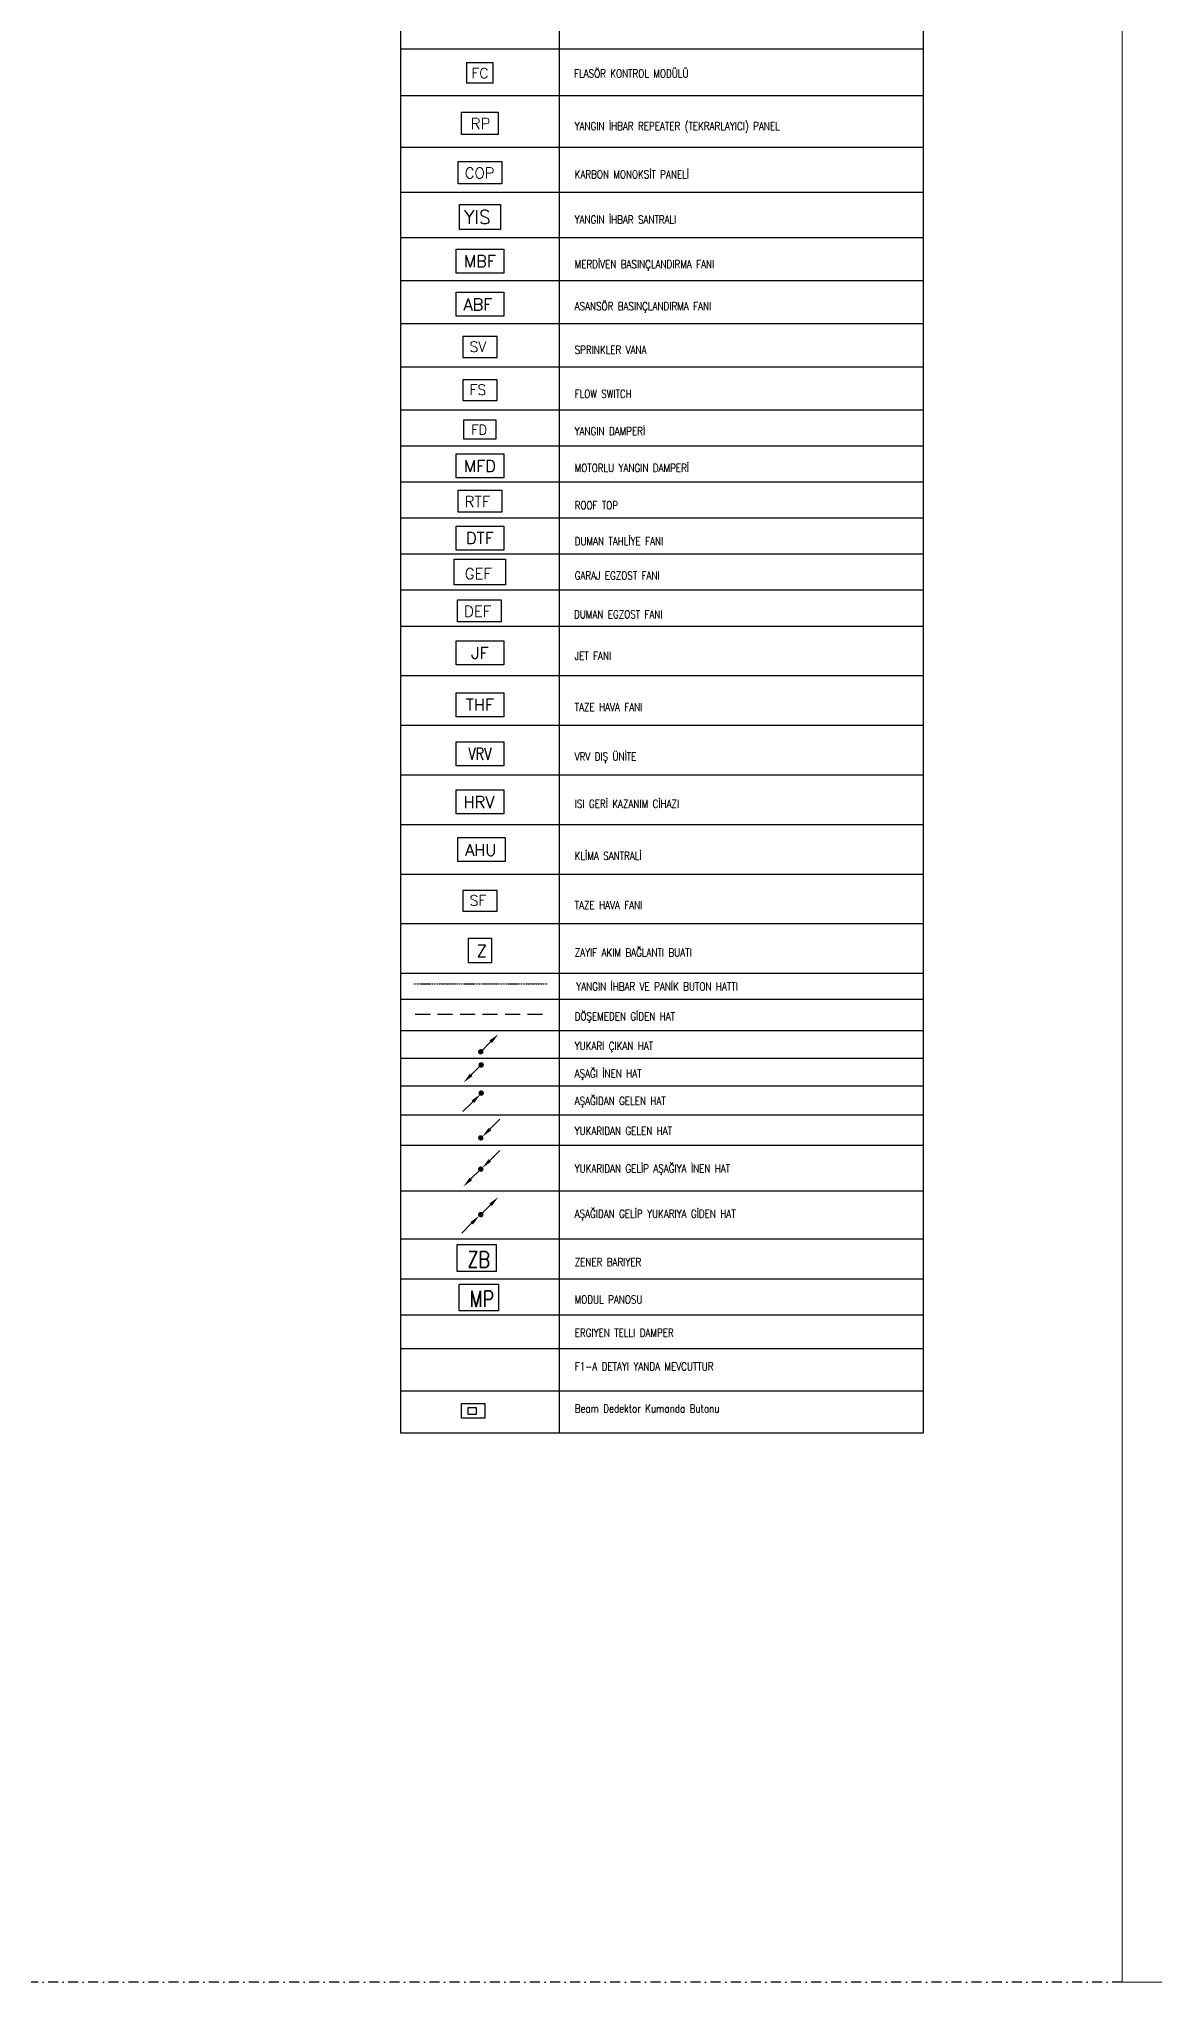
# Model space of a CAD drawing. Extents: x -2749 to 11890, y 0 to 8245.
# Drawn here: x -1354 to 40, y 0 to 2429 of the extents above; entities that cross this region are included whole.
import ezdxf
from ezdxf.enums import TextEntityAlignment as Align

# ---------------------------------------------------------------- set-up
doc = ezdxf.new("R2010")
doc.units = 0
doc.header["$MEASUREMENT"] = 0
doc.linetypes.add('DASHDOT', pattern=[1, 0.5, -0.25, 0, -0.25])
doc.linetypes.add('HIDDEN', pattern=[0.375, 0.25, -0.125])
for name, color, linetype, lineweight in [('40A', 9, 'Continuous', 9), ('E-ASANSÖR BASINÇLANDIRMA FANI', 7, 'Continuous', 30), ('E-AŞAĞI İNEN HAT', 7, 'Continuous', 30), ('E-AŞAĞIDAN GELEN HAT', 7, 'Continuous', 30), ('E-AŞAĞIDAN GELİP YUKARIYA GİDEN HAT', 7, 'Continuous', 30), ('E-DUMAN EGZOST FANI', 7, 'Continuous', 30), ('E-DUMAN TAHLİYE FANI', 7, 'Continuous', 30), ('E-FLAŞÖR KONTROL MODÜLÜ', 7, 'Continuous', 30), ('E-FLOW SWITCH', 7, 'Continuous', 30), ('E-GARAJ EGZOST FANI', 7, 'Continuous', 30), ('E-ISI GERİ KAZANIM', 7, 'Continuous', 30), ('E-JET FAN', 7, 'Continuous', 30), ('E-KABLO', 7, 'Continuous', 30), ('E-KARBON MONOKSİT PANELİ', 7, 'Continuous', 30), ('E-MERDİVEN BASINÇLANDIRMA FANI', 7, 'Continuous', 30), ('E-MOTORLU YANGIN DAMPERİ', 7, 'Continuous', 30), ('E-SPRINKLER VANA', 7, 'Continuous', 30), ('E-TAZE HAVA FANI', 7, 'Continuous', 30), ('E-VRV DIŞ ÜNİTE', 7, 'Continuous', 30), ('E-YANGIN', 7, 'Continuous', 30), ('E-YANGIN DAMPERİ', 7, 'Continuous', 30), ('E-YANGIN İHBAR REPEATER (TEKRARLAYICI) PANEL', 7, 'Continuous', 30), ('E-YANGIN İHBAR SANTRALI', 7, 'Continuous', 30), ('E-YAZI', 7, 'Continuous', 30), ('E-YUKARI ÇIKAN HAT', 7, 'Continuous', 30), ('E-YUKARIDAN GELEN HAT', 7, 'Continuous', 30), ('E-YUKARIDAN GELİP AŞAĞIYA İNEN HAT', 7, 'Continuous', 30), ('E-ZAYIF AKIM BAĞLANTI KUTUSU BUAT', 7, 'Continuous', 30)]:
    doc.layers.add(name, color=color, linetype=linetype, lineweight=lineweight)
doc.styles.add('E-YAZI', font='txttw.shx')

# ---------------------------------------------------------------- blocks, each defined once
blk = doc.blocks.new('100_SPRINKLER VANA')
at = {"layer": 'E-SPRINKLER VANA', "color": 4}
blk.add_lwpolyline([(-2.53, 0), (2.53, 0), (2.53, 3.05), (-2.53, 3.05)], close=True, dxfattribs=at)
at = {"layer": 'E-SPRINKLER VANA', "color": 3, "style": 'E-YAZI'}
blk.add_text('SV', height=1.505, dxfattribs=at).set_placement((-1.52, 0.82))
blk = doc.blocks.new('100_FLOW SWITCH')
at = {"layer": 'E-FLOW SWITCH', "color": 4}
blk.add_lwpolyline([(-2.53, 0), (2.53, 0), (2.53, 3.05), (-2.53, 3.05)], close=True, dxfattribs=at)
at = {"layer": 'E-FLOW SWITCH', "color": 3, "style": 'E-YAZI'}
blk.add_text('FS', height=1.505, dxfattribs=at).set_placement((-1.52, 0.82))
blk = doc.blocks.new('100_YANGIN DAMPERİ')
at = {"layer": 'E-YANGIN DAMPERİ', "color": 4}
blk.add_lwpolyline([(-2.35, 2.83), (2.35, 2.83), (2.35, 0), (-2.35, 0)], close=True, dxfattribs=at)
at = {"layer": 'E-YANGIN DAMPERİ', "color": 3, "style": 'E-YAZI'}
blk.add_text('FD', height=1.4, dxfattribs=at).set_placement((-1.28, 0.68))
blk = doc.blocks.new('ZAYIF AKIM BAĞLANTI BUATI 1 100')
at = {"layer": 'E-ZAYIF AKIM BAĞLANTI KUTUSU BUAT', "color": 4}
blk.add_lwpolyline([(-17.5, 0), (17.5, 0), (17.5, 35), (-17.5, 35)], close=True, dxfattribs=at)
at = {"layer": 'E-ZAYIF AKIM BAĞLANTI KUTUSU BUAT', "color": 3, "style": 'E-YAZI'}
blk.add_text('Z', height=17.5, dxfattribs=at).set_placement((-4.7, 8.4))
blk = doc.blocks.new('SF')
at = {"layer": 'E-FLOW SWITCH', "color": 4}
blk.add_lwpolyline([(-25.3, 0), (25.3, 0), (25.3, 30.5), (-25.3, 30.5)], close=True, dxfattribs=at)
at = {"layer": 'E-FLOW SWITCH', "color": 3, "style": 'E-YAZI'}
blk.add_text('SF', height=15.05, dxfattribs=at).set_placement((-15.2, 8.2))
blk = doc.blocks.new('100_FLAŞÖR KONTROL MODÜLÜ')
at = {"layer": 'E-FLAŞÖR KONTROL MODÜLÜ', "color": 4}
for p, q in [((-1.63, 2.59), (1.63, 2.59)), ((-1.63, 2.59), (-1.63, 0)), ((1.63, 2.59), (1.63, 0)), ((1.63, 0), (-1.63, 0))]:
    blk.add_line(p, q, dxfattribs=at)
at = {"layer": 'E-FLAŞÖR KONTROL MODÜLÜ', "color": 3, "style": 'E-YAZI'}
blk.add_text('FC', height=1.275, dxfattribs=at).set_placement((-1.03, 0.62))
blk = doc.blocks.new('100_YANGIN İHBAR REPEATER (TEKRARLAYICI) PANEL')
at = {"layer": 'E-YANGIN İHBAR REPEATER (TEKRARLAYICI) PANEL', "color": 4}
blk.add_lwpolyline([(-2.69, 3.25), (2.69, 3.25), (2.69, 0), (-2.69, 0)], close=True, dxfattribs=at)
at = {"layer": 'E-YANGIN İHBAR REPEATER (TEKRARLAYICI) PANEL', "color": 3, "style": 'E-YAZI'}
blk.add_text('RP', height=1.6, dxfattribs=at).set_placement((-1.34, 0.77))
blk = doc.blocks.new('100_KARBON MONOKSİT PANELİ')
at = {"layer": 'E-KARBON MONOKSİT PANELİ', "color": 4}
blk.add_lwpolyline([(-3.22, 0), (-3.22, 3.25), (3.22, 3.25), (3.22, 0)], close=True, dxfattribs=at)
at = {"layer": 'E-KARBON MONOKSİT PANELİ', "color": 3, "style": 'E-YAZI'}
blk.add_text('COP', height=1.6, dxfattribs=at).set_placement((-2.23, 0.77))
blk = doc.blocks.new('100_YANGIN İHBAR SANTRALI')
at = {"layer": 'E-YANGIN İHBAR SANTRALI', "color": 4}
blk.add_lwpolyline([(-3.01, 3.64), (3.01, 3.64), (3.01, 0), (-3.01, 0)], close=True, dxfattribs=at)
at = {"layer": 'E-YANGIN İHBAR SANTRALI', "color": 3, "style": 'E-YAZI'}
blk.add_text('YIS', height=2, dxfattribs=at).set_placement((-2.37, 0.81))
blk = doc.blocks.new('100_MERDİVEN BASINÇLANDIRMA FANI')
at = {"layer": 'E-MERDİVEN BASINÇLANDIRMA FANI', "color": 4}
blk.add_lwpolyline([(-3.22, 0), (-3.22, 3.25), (3.22, 3.25), (3.22, 0)], close=True, dxfattribs=at)
at = {"layer": 'E-MERDİVEN BASINÇLANDIRMA FANI', "color": 3, "style": 'E-YAZI'}
blk.add_text('MBF', height=1.6, dxfattribs=at).set_placement((0, 1.62), align=Align.MIDDLE_CENTER)
blk = doc.blocks.new('E-ROOF TOP')
at = {"layer": 'E-DUMAN TAHLİYE FANI', "color": 4}
blk.add_lwpolyline([(-32.2, 0), (-32.2, 32.5), (32.2, 32.5), (32.2, 0)], close=True, dxfattribs=at)
at = {"layer": 'E-DUMAN TAHLİYE FANI', "color": 3, "style": 'E-YAZI'}
blk.add_text('RTF', height=16, dxfattribs=at).set_placement((-22.3, 7.7))
blk = doc.blocks.new('100_ASANSÖR BASINÇLANDIRMA FANI')
at = {"layer": 'E-ASANSÖR BASINÇLANDIRMA FANI', "color": 4}
blk.add_lwpolyline([(-2.9, 0), (-2.9, 2.92), (2.9, 2.92), (2.9, 0)], close=True, dxfattribs=at)
at = {"layer": 'E-ASANSÖR BASINÇLANDIRMA FANI', "color": 3, "style": 'E-YAZI'}
blk.add_text('ABF', height=1.44, dxfattribs=at).set_placement((-2, 0.7))
blk = doc.blocks.new('A$C4053522B')
at = {"layer": 'E-TAZE HAVA FANI', "color": 4}
blk.add_lwpolyline([(-35, 0), (-35, 35.3), (35, 35.3), (35, 0)], close=True, dxfattribs=at)
at = {"layer": 'E-TAZE HAVA FANI', "color": 3, "style": 'E-YAZI'}
blk.add_text('THF', height=17.38, dxfattribs=at).set_placement((0, 17.6), align=Align.MIDDLE_CENTER)
blk = doc.blocks.new('A$C32AC39E3')
at = {"layer": 'E-DUMAN TAHLİYE FANI', "color": 4}
blk.add_lwpolyline([(-35, 0), (-35, 35.3), (35, 35.3), (35, 0)], close=True, dxfattribs=at)
at = {"layer": 'E-DUMAN TAHLİYE FANI', "color": 3, "style": 'E-YAZI'}
blk.add_text('DTF', height=17.38, dxfattribs=at).set_placement((0, 17.6), align=Align.MIDDLE_CENTER)
blk = doc.blocks.new('A$C47E2680B')
at = {"layer": 'E-VRV DIŞ ÜNİTE', "color": 4}
blk.add_lwpolyline([(-35, 0), (-35, 35.3), (35, 35.3), (35, 0)], close=True, dxfattribs=at)
at = {"layer": 'E-VRV DIŞ ÜNİTE', "color": 3, "style": 'E-YAZI', "width": 0.8}
blk.add_text('VRV', height=17.38, dxfattribs=at).set_placement((0, 17.6), align=Align.MIDDLE_CENTER)
blk = doc.blocks.new('A$C1E6D6DED')
at = {"layer": 'E-ISI GERİ KAZANIM', "color": 4}
blk.add_lwpolyline([(-35, 0), (-35, 35.3), (35, 35.3), (35, 0)], close=True, dxfattribs=at)
at = {"layer": 'E-ISI GERİ KAZANIM', "color": 3, "style": 'E-YAZI'}
blk.add_text('HRV', height=17.38, dxfattribs=at).set_placement((-24.2, 8.4))
blk = doc.blocks.new('A$C023E13E7')
at = {"layer": 'E-JET FAN', "color": 4}
blk.add_lwpolyline([(-35, 0), (-35, 35.3), (35, 35.3), (35, 0)], close=True, dxfattribs=at)
at = {"layer": 'E-JET FAN', "color": 3, "style": 'E-YAZI'}
blk.add_text('JF', height=17.38, dxfattribs=at).set_placement((0, 17.6), align=Align.MIDDLE_CENTER)
blk = doc.blocks.new('A$C273B43C7')
at = {"layer": 'E-MOTORLU YANGIN DAMPERİ', "color": 4}
blk.add_lwpolyline([(-35, 0), (-35, 35.3), (35, 35.3), (35, 0)], close=True, dxfattribs=at)
at = {"layer": 'E-MOTORLU YANGIN DAMPERİ', "color": 3, "style": 'E-YAZI'}
blk.add_text('MFD', height=17.38, dxfattribs=at).set_placement((0, 17.6), align=Align.MIDDLE_CENTER)
blk = doc.blocks.new('100_DUMAN EGZOST FANI 1')
at = {"layer": 'E-DUMAN EGZOST FANI', "color": 4}
blk.add_lwpolyline([(-3.22, 0), (-3.22, 3.25), (3.22, 3.25), (3.22, 0)], close=True, dxfattribs=at)
at = {"layer": 'E-DUMAN EGZOST FANI', "color": 3, "style": 'E-YAZI'}
blk.add_text('DEF', height=1.6, dxfattribs=at).set_placement((-2.23, 0.77))
blk = doc.blocks.new('100_YUKARI ÇIKAN HAT')
at = {"layer": 'E-YUKARI ÇIKAN HAT', "color": 3, "linetype": 'Continuous'}
blk.add_line((2.47, 2.47), (0, 0), dxfattribs=at)
at = {"layer": 'E-YUKARI ÇIKAN HAT', "color": 4, "linetype": 'Continuous', "const_width": 0.675}
blk.add_lwpolyline([(-0.34, 0, 1), (0.34, 0, 1)], format="xyb", close=True, dxfattribs=at)
at = {"layer": 'E-YUKARI ÇIKAN HAT', "color": 3, "linetype": 'Continuous'}
blk.add_solid([(2.15, 2.79), (2.79, 2.15), (4.38, 4.38)], dxfattribs=at)
blk = doc.blocks.new('100_AŞAĞI İNEN HAT')
at = {"layer": 'E-AŞAĞI İNEN HAT', "color": 3, "linetype": 'Continuous'}
blk.add_line((-2.47, -2.47), (0, 0), dxfattribs=at)
at = {"layer": 'E-AŞAĞI İNEN HAT', "color": 4, "linetype": 'Continuous', "const_width": 0.675}
blk.add_lwpolyline([(-0.34, 0, 1), (0.34, 0, 1)], format="xyb", close=True, dxfattribs=at)
at = {"layer": 'E-AŞAĞI İNEN HAT', "color": 3, "linetype": 'Continuous'}
blk.add_solid([(-2.15, -2.79), (-2.79, -2.15), (-4.38, -4.38)], dxfattribs=at)
blk = doc.blocks.new('100_AŞAĞIDAN GELEN HAT')
at = {"layer": 'E-AŞAĞIDAN GELEN HAT', "color": 3, "linetype": 'Continuous'}
blk.add_line((-2.07, -2.17), (-4.55, -4.64), dxfattribs=at)
at = {"layer": 'E-AŞAĞIDAN GELEN HAT', "color": 4, "linetype": 'Continuous', "const_width": 0.675}
blk.add_lwpolyline([(-0.34, 0, 1), (0.34, 0, 1)], format="xyb", close=True, dxfattribs=at)
at = {"layer": 'E-AŞAĞIDAN GELEN HAT', "color": 3, "linetype": 'Continuous'}
blk.add_solid([(-2.39, -1.85), (-1.76, -2.49), (-0.16, -0.26)], dxfattribs=at)
blk = doc.blocks.new('100_YUKARIDAN GELEN HAT')
at = {"layer": 'E-YUKARIDAN GELEN HAT', "color": 3, "linetype": 'Continuous'}
blk.add_line((2.28, 2.17), (4.75, 4.65), dxfattribs=at)
at = {"layer": 'E-YUKARIDAN GELEN HAT', "color": 4, "linetype": 'Continuous', "const_width": 0.675}
blk.add_lwpolyline([(-0.34, 0, 1), (0.34, 0, 1)], format="xyb", close=True, dxfattribs=at)
at = {"layer": 'E-YUKARIDAN GELEN HAT', "color": 3, "linetype": 'Continuous'}
blk.add_solid([(2.59, 1.86), (1.96, 2.49), (0.37, 0.27)], dxfattribs=at)
blk = doc.blocks.new('100_YUKARIDAN GELİP AŞAĞIYA İNEN HAT')
at = {"layer": 'E-YUKARIDAN GELİP AŞAĞIYA İNEN HAT', "color": 3, "linetype": 'Continuous'}
for p, q in [((2.28, 2.17), (4.75, 4.65)), ((-2.47, -2.47), (0, 0))]:
    blk.add_line(p, q, dxfattribs=at)
at = {"layer": 'E-YUKARIDAN GELİP AŞAĞIYA İNEN HAT', "color": 4, "linetype": 'Continuous', "const_width": 0.675}
blk.add_lwpolyline([(-0.34, 0, 1), (0.34, 0, 1)], format="xyb", close=True, dxfattribs=at)
at = {"layer": 'E-YUKARIDAN GELİP AŞAĞIYA İNEN HAT', "color": 3, "linetype": 'Continuous'}
for points in [[(2.59, 1.86), (1.96, 2.49), (0.37, 0.27)], [(-2.15, -2.79), (-2.79, -2.15), (-4.38, -4.38)]]:
    blk.add_solid(points, dxfattribs=at)
blk = doc.blocks.new('100_AŞAĞIDAN GELİP YUKARIYA GİDEN HAT')
at = {"layer": 'E-AŞAĞIDAN GELİP YUKARIYA GİDEN HAT', "color": 3, "linetype": 'Continuous'}
for p, q in [((2.47, 2.47), (0, 0)), ((-2.28, -2.17), (-4.75, -4.65))]:
    blk.add_line(p, q, dxfattribs=at)
at = {"layer": 'E-AŞAĞIDAN GELİP YUKARIYA GİDEN HAT', "color": 4, "linetype": 'Continuous', "const_width": 0.675}
blk.add_lwpolyline([(0.34, 0, 1), (-0.34, 0, 1)], format="xyb", close=True, dxfattribs=at)
at = {"layer": 'E-AŞAĞIDAN GELİP YUKARIYA GİDEN HAT', "color": 3, "linetype": 'Continuous'}
for points in [[(2.15, 2.79), (2.79, 2.15), (4.38, 4.38)], [(-2.59, -1.86), (-1.96, -2.49), (-0.37, -0.27)]]:
    blk.add_solid(points, dxfattribs=at)
blk = doc.blocks.new('E-AHU KLIMA SANTRALI')
at = {"layer": 'E-YANGIN', "color": 2}
blk.add_lwpolyline([(-68.5, 0), (-68.5, 69), (68.5, 69), (68.5, 0)], close=True, dxfattribs=at)
at = {"layer": 'E-YANGIN', "color": 2, "style": 'E-YAZI'}
blk.add_text('AHU', height=34, dxfattribs=at).set_placement((-47.3, 16.4))
blk = doc.blocks.new('E-ZENER BARIYER')
at = {"layer": 'E-KABLO', "color": 1}
blk.add_lwpolyline([(-55.3, 0.3), (42.8, 0.3), (42.8, -66.6), (-55.3, -66.6)], close=True, dxfattribs=at)
at = {"layer": 'E-KABLO', "color": 1, "style": 'E-YAZI', "width": 0.8}
blk.add_text('ZB', height=40, dxfattribs=at).set_placement((-29.2, -57.1))
blk = doc.blocks.new('E-MODUL PANOLARI')
at = {"layer": 'E-KABLO', "color": 1}
blk.add_lwpolyline([(-49, 66.9), (49, 66.9), (49, 0), (-49, 0)], close=True, dxfattribs=at)
at = {"layer": 'E-KABLO', "color": 1, "style": 'E-YAZI', "width": 0.8}
blk.add_text('MP', height=40, dxfattribs=at).set_placement((-23, 9.5))

msp = doc.modelspace()

# ---------------------------------------------------------------- linework, layer by layer
at = {"layer": '40A'}
msp.add_lwpolyline([(5945, 4205), (0, 4205), (0, 0), (5945, 0)], close=True, dxfattribs=at)
at = {"layer": 'E-GARAJ EGZOST FANI', "color": 4}
msp.add_lwpolyline([(-835.2, 1746.5), (-835.2, 1778.9), (-770.8, 1778.9), (-770.8, 1746.5)], close=True, dxfattribs=at)
at = {"layer": 'E-KABLO', "color": 6, "linetype": 'DASHDOT', "ltscale": 2}
msp.add_line((-885.8, 1247.8), (-718.9, 1247.8), dxfattribs=at)
at = {"layer": 'E-KABLO', "color": 6, "linetype": 'HIDDEN', "ltscale": 75}
msp.add_line((-884, 1209.9), (-718.9, 1209.9), dxfattribs=at)
at = {"layer": 'E-KABLO', "color": 6, "linetype": 'DASHDOT', "ltscale": 25}
msp.add_lwpolyline([(0, 0), (-2058.9, 0)], dxfattribs=at)
at = {"layer": 'E-YAZI', "color": 4}
for p, q in [((-902.2, 4065.9), (-902.2, 686.2)), ((-248.9, 4065.9), (-248.9, 686.2)), ((-248.9, 686.2), (-902.2, 686.2))]:
    msp.add_line(p, q, dxfattribs=at)
at = {"layer": 'E-YAZI', "color": 7}
for p, q in [((-703.8, 3960.1), (-703.8, 686.2)), ((-248.9, 1228.3), (-902.2, 1228.3)), ((-248.9, 1189.1), (-902.2, 1189.1)), ((-248.9, 1154.6), (-902.2, 1154.6)), ((-248.9, 1120.1), (-902.2, 1120.1)), ((-248.9, 1083.8), (-902.2, 1083.8)), ((-248.9, 1045.9), (-902.2, 1045.9)), ((-248.9, 988.9), (-902.2, 988.9)), ((-248.9, 928.6), (-902.2, 928.6)), ((-248.9, 878.9), (-902.2, 878.9)), ((-248.9, 833.7), (-902.2, 833.7)), ((-248.9, 791.5), (-902.2, 791.5)), ((-248.9, 738.8), (-902.2, 738.8))]:
    msp.add_line(p, q, dxfattribs=at)
at = {"layer": 'E-YAZI', "color": 7, "linetype": 'Continuous'}
for p, q in [((-902.2, 2416.5), (-248.9, 2416.5)), ((-902.2, 2358.1), (-248.9, 2358.1)), ((-902.2, 2293.6), (-248.9, 2293.6)), ((-902.2, 2237.3), (-248.9, 2237.3)), ((-902.2, 2180.8), (-248.9, 2180.8)), ((-902.2, 2126.9), (-248.9, 2126.9)), ((-902.2, 2073.1), (-248.9, 2073.1)), ((-902.2, 2019.3), (-248.9, 2019.3)), ((-902.2, 1965.5), (-248.9, 1965.5)), ((-902.2, 1920.4), (-248.9, 1920.4)), ((-902.2, 1875.3), (-248.9, 1875.3)), ((-902.2, 1830.3), (-248.9, 1830.3)), ((-902.2, 1785.2), (-248.9, 1785.2)), ((-902.2, 1740.2), (-248.9, 1740.2)), ((-902.2, 1695.1), (-248.9, 1695.1)), ((-902.2, 1633.1), (-248.9, 1633.1)), ((-902.2, 1571.1), (-248.9, 1571.1)), ((-902.2, 1509.1), (-248.9, 1509.1)), ((-902.2, 1447.1), (-248.9, 1447.1)), ((-902.2, 1385.1), (-248.9, 1385.1)), ((-902.2, 1323.1), (-248.9, 1323.1)), ((-902.2, 1261.1), (-248.9, 1261.1))]:
    msp.add_line(p, q, dxfattribs=at)
at = {"layer": 'E-YAZI', "ltscale": 50}
for points in [[(-826, 723.2), (-797, 723.2), (-797, 704.9), (-826, 704.9)], [(-817.5, 718.4), (-807.8, 718.4), (-807.8, 709.7), (-817.5, 709.7)]]:
    msp.add_lwpolyline(points, close=True, dxfattribs=at)

# ---------------------------------------------------------------- block references
at = {"layer": 'E-ASANSÖR BASINÇLANDIRMA FANI', "xscale": 10.26092055115801, "yscale": 10.26092055115801, "zscale": 10.26092055115801}
msp.add_blockref('100_ASANSÖR BASINÇLANDIRMA FANI', (-803, 2082.4), dxfattribs=at)
at = {"layer": 'E-AŞAĞI İNEN HAT', "xscale": 5, "yscale": 5, "zscale": 5}
msp.add_blockref('100_AŞAĞI İNEN HAT', (-801.4, 1146.5, 0), dxfattribs=at)
at = {"layer": 'E-AŞAĞIDAN GELEN HAT', "xscale": 5, "yscale": 5, "zscale": 5}
msp.add_blockref('100_AŞAĞIDAN GELEN HAT', (-801.4, 1111.3, 0), dxfattribs=at)
at = {"layer": 'E-AŞAĞIDAN GELİP YUKARIYA GİDEN HAT', "xscale": 5, "yscale": 5, "zscale": 5}
msp.add_blockref('100_AŞAĞIDAN GELİP YUKARIYA GİDEN HAT', (-801.9, 959.4, 0), dxfattribs=at)
at = {"layer": 'E-DUMAN EGZOST FANI', "xscale": 8.5, "yscale": 8.5, "zscale": 8.5}
msp.add_blockref('100_DUMAN EGZOST FANI 1', (-803.8, 1700.2), dxfattribs=at)
at = {"layer": 'E-DUMAN TAHLİYE FANI', "color": 6, "xscale": 0.85, "yscale": 0.85, "zscale": 0.85}
msp.add_blockref('E-ROOF TOP', (-803, 1837.3), dxfattribs=at)
at = {"layer": 'E-DUMAN TAHLİYE FANI', "color": 1, "linetype": 'Continuous', "ltscale": 100, "xscale": 0.85, "yscale": 0.85, "zscale": 0.85}
msp.add_blockref('A$C32AC39E3', (-803, 1790.1), dxfattribs=at)
at = {"layer": 'E-FLAŞÖR KONTROL MODÜLÜ', "xscale": 10, "yscale": 10, "zscale": 10}
msp.add_blockref('100_FLAŞÖR KONTROL MODÜLÜ', (-803.3, 2373.6), dxfattribs=at)
at = {"layer": 'E-FLOW SWITCH'}
for name, p, xscale, yscale, zscale in [('100_FLOW SWITCH', (-803, 1977.1), 8.5, 8.5, 8.5), ('SF', (-803, 1338.8), 0.85, 0.85, 0.85)]:
    msp.add_blockref(name, p, dxfattribs=dict(at, xscale=xscale, yscale=yscale, zscale=zscale))
at = {"layer": 'E-ISI GERİ KAZANIM', "color": 1, "linetype": 'Continuous', "ltscale": 100, "xscale": 0.85, "yscale": 0.85, "zscale": 0.85}
msp.add_blockref('A$C1E6D6DED', (-803, 1460.5), dxfattribs=at)
at = {"layer": 'E-JET FAN', "linetype": 'Continuous', "ltscale": 100, "xscale": 0.85, "yscale": 0.85, "zscale": 0.85}
msp.add_blockref('A$C023E13E7', (-803, 1646.5), dxfattribs=at)
at = {"layer": 'E-KABLO', "color": 1}
for name, p, xscale, yscale, zscale in [('E-AHU KLIMA SANTRALI', (-801, 1400.8), 0.4319999999999999, 0.4319999999999999, 0.4319999999999999), ('E-ZENER BARIYER', (-803.9, 921.7), 0.5, 0.5, 0.5), ('E-MODUL PANOLARI', (-804.4, 839.2), 0.5, 0.5, 0.5)]:
    msp.add_blockref(name, p, dxfattribs=dict(at, xscale=xscale, yscale=yscale, zscale=zscale))
at = {"layer": 'E-KARBON MONOKSİT PANELİ', "xscale": 8.5, "yscale": 8.5, "zscale": 8.5}
msp.add_blockref('100_KARBON MONOKSİT PANELİ', (-803, 2248), dxfattribs=at)
at = {"layer": 'E-MERDİVEN BASINÇLANDIRMA FANI', "xscale": 9.234828496042217, "yscale": 9.234828496042217, "zscale": 9.234828496042217}
msp.add_blockref('100_MERDİVEN BASINÇLANDIRMA FANI', (-803, 2136.2), dxfattribs=at)
at = {"layer": 'E-MOTORLU YANGIN DAMPERİ', "linetype": 'Continuous', "ltscale": 100, "xscale": 0.85, "yscale": 0.85, "zscale": 0.85}
msp.add_blockref('A$C273B43C7', (-803, 1880.2), dxfattribs=at)
at = {"layer": 'E-SPRINKLER VANA', "xscale": 8.5, "yscale": 8.5, "zscale": 8.5}
msp.add_blockref('100_SPRINKLER VANA', (-803, 2030.9), dxfattribs=at)
at = {"layer": 'E-TAZE HAVA FANI', "color": 1, "linetype": 'Continuous', "ltscale": 100, "xscale": 0.85, "yscale": 0.85, "zscale": 0.85}
msp.add_blockref('A$C4053522B', (-803, 1581.8), dxfattribs=at)
at = {"layer": 'E-VRV DIŞ ÜNİTE', "color": 1, "linetype": 'Continuous', "ltscale": 100, "xscale": 0.85, "yscale": 0.85, "zscale": 0.85}
msp.add_blockref('A$C47E2680B', (-803, 1520.4), dxfattribs=at)
at = {"layer": 'E-YANGIN DAMPERİ', "xscale": 8.5, "yscale": 8.5, "zscale": 8.5}
msp.add_blockref('100_YANGIN DAMPERİ', (-803, 1928.8), dxfattribs=at)
at = {"layer": 'E-YANGIN İHBAR REPEATER (TEKRARLAYICI) PANEL', "xscale": 8.5, "yscale": 8.5, "zscale": 8.5}
msp.add_blockref('100_YANGIN İHBAR REPEATER (TEKRARLAYICI) PANEL', (-803, 2309.7), dxfattribs=at)
at = {"layer": 'E-YANGIN İHBAR SANTRALI', "xscale": 8.5, "yscale": 8.5, "zscale": 8.5}
msp.add_blockref('100_YANGIN İHBAR SANTRALI', (-803, 2190.9), dxfattribs=at)
at = {"layer": 'E-YUKARI ÇIKAN HAT', "xscale": 5, "yscale": 5, "zscale": 5}
msp.add_blockref('100_YUKARI ÇIKAN HAT', (-801.9, 1163, 0), dxfattribs=at)
at = {"layer": 'E-YUKARIDAN GELEN HAT', "xscale": 5, "yscale": 5, "zscale": 5}
msp.add_blockref('100_YUKARIDAN GELEN HAT', (-801.9, 1055.3, 0), dxfattribs=at)
at = {"layer": 'E-YUKARIDAN GELİP AŞAĞIYA İNEN HAT', "xscale": 5, "yscale": 5, "zscale": 5}
msp.add_blockref('100_YUKARIDAN GELİP AŞAĞIYA İNEN HAT', (-801.9, 1016.3, 0), dxfattribs=at)
at = {"layer": 'E-ZAYIF AKIM BAĞLANTI KUTUSU BUAT', "xscale": 0.85, "yscale": 0.85, "zscale": 0.85}
msp.add_blockref('ZAYIF AKIM BAĞLANTI BUATI 1 100', (-803, 1274.6), dxfattribs=at)

# ---------------------------------------------------------------- texts
at = {"layer": 'E-GARAJ EGZOST FANI', "color": 3, "style": 'E-YAZI'}
msp.add_text('GEF', height=13.6, dxfattribs=at).set_placement((-821.9, 1753.7))
at = {"layer": 'E-YAZI', "color": 3, "style": 'E-YAZI', "width": 0.8}
for s, p in [('FLASÖR KONTROL MODÜLÜ', (-685.2, 2380.7)), ('YANGIN İHBAR REPEATER (TEKRARLAYICI) PANEL', (-684.5, 2315)), ('KARBON MONOKSİT PANELİ', (-684.5, 2254.7)), ('YANGIN İHBAR SANTRALI', (-684.5, 2198.1)), ('MERDİVEN BASINÇLANDIRMA FANI', (-684.5, 2142.4)), ('ASANSÖR BASINÇLANDIRMA FANI', (-684.5, 2089.9)), ('SPRINKLER VANA', (-684.5, 2035.4)), ('FLOW SWITCH', (-684.5, 1980.3)), ('YANGIN DAMPERİ', (-684.5, 1933.7)), ('MOTORLU YANGIN DAMPERİ', (-684.5, 1887.7)), ('ROOF TOP', (-684.5, 1841.1)), ('DUMAN TAHLİYE FANI', (-684.5, 1796)), ('GARAJ EGZOST FANI', (-684.5, 1753.2)), ('DUMAN EGZOST FANI', (-685.3, 1704.7)), ('JET FANI', (-684.5, 1652.8)), ('TAZE HAVA FANI', (-684.5, 1588.9)), ('VRV DIŞ ÜNİTE', (-684.5, 1526.9)), ('ISI GERİ KAZANIM CİHAZI', (-684.5, 1467.9)), ('KLİMA SANTRALİ', (-684.5, 1402.9)), ('TAZE HAVA FANI', (-684.5, 1341.2)), ('ZAYIF AKIM BAĞLANTI BUATI', (-684.5, 1281.9)), ('YANGIN İHBAR VE PANİK BUTON HATTI', (-682.5, 1239.5)), ('DÖŞEMEDEN GİDEN HAT', (-684.5, 1202.2, 0)), ('YUKARI ÇIKAN HAT', (-684.5, 1165.2)), ('AŞAĞI İNEN HAT', (-684.5, 1130.8)), ('AŞAĞIDAN GELEN HAT', (-684.5, 1096.5)), ('YUKARIDAN GELEN HAT', (-684.5, 1059)), ('YUKARIDAN GELİP AŞAĞIYA İNEN HAT', (-684.5, 1012)), ('AŞAĞIDAN GELİP YUKARIYA GİDEN HAT', (-684.5, 955.4)), ('ZENER BARIYER', (-684.5, 895.1)), ('MODUL PANOSU', (-684.5, 848.3)), ('ERGIYEN TELLI DAMPER', (-684.4, 806.7)), ('F1-A DETAYI YANDA MEVCUTTUR', (-684.4, 764.6)), ('Beam Dedektor Kumanda Butonu', (-684.4, 712))]:
    msp.add_text(s, height=10, dxfattribs=at).set_placement(p)

doc.saveas('drawing.dxf')
